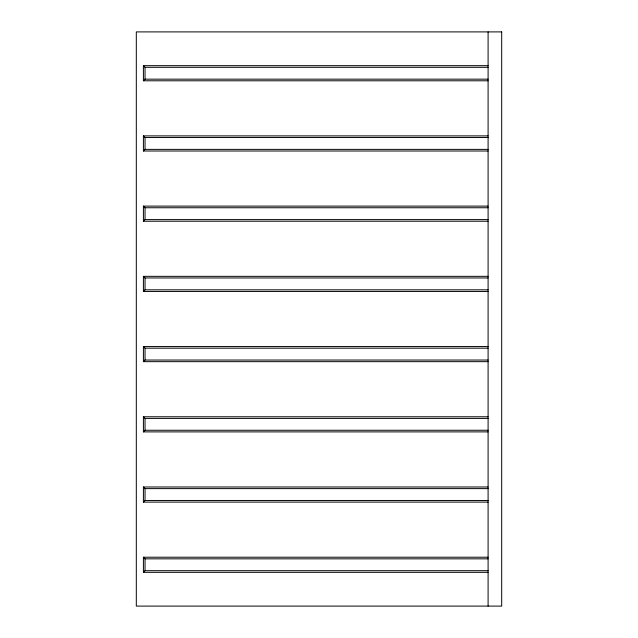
<?xml version="1.0" encoding="UTF-8"?>
<svg xmlns="http://www.w3.org/2000/svg" width="638" height="638" viewBox="0 0 638 638"><rect width="100%" height="100%" fill="white"/><g stroke="black" fill="none" stroke-linecap="round" stroke-linejoin="round"><path stroke-width="0.96" d="M488.094 65.674L143.406 65.674L143.406 80.787L145.041 79.16L488.094 79.16M488.094 135.894L143.406 135.894L143.406 151.007L145.041 149.38L488.094 149.38M488.094 206.114L143.406 206.114L143.406 221.226L145.041 219.6L488.094 219.6M488.094 276.334L143.406 276.334L143.406 291.446L145.041 289.819L488.094 289.819M488.094 346.554L143.406 346.554L143.406 361.666L145.041 360.039L488.094 360.039M488.094 416.774L143.406 416.774L143.406 431.886L145.041 430.251L488.094 430.251M488.094 486.993L143.406 486.993L143.406 502.106L145.041 500.471L488.094 500.471M488.094 557.213L143.406 557.213L143.406 572.326L145.041 570.691L488.094 570.691M143.406 65.674L145.041 67.309L488.094 67.309M143.406 80.787L488.094 80.787M143.406 135.894L145.041 137.529L488.094 137.529M143.406 151.007L488.094 151.007M143.406 206.114L145.041 207.749L488.094 207.749M143.406 221.226L488.094 221.226M143.406 276.334L145.041 277.961L488.094 277.961M143.406 291.446L488.094 291.446M143.406 346.554L145.041 348.181L488.094 348.181M143.406 361.666L488.094 361.666M143.406 416.774L145.041 418.4L488.094 418.4M143.406 431.886L488.094 431.886M143.406 486.993L145.041 488.62L488.094 488.62M143.406 502.106L488.094 502.106M143.406 557.213L145.041 558.84L488.094 558.84M143.406 572.326L488.094 572.326M488.094 31.9L488.094 606.1M145.041 67.309L145.041 79.16M145.041 137.529L145.041 149.38M145.041 207.749L145.041 219.6M145.041 277.961L145.041 289.819M145.041 348.181L145.041 360.039M145.041 418.4L145.041 430.251M145.041 488.62L145.041 500.471M145.041 558.84L145.041 570.691M501.691 31.9L136.309 31.9L136.309 606.1L501.691 606.1L501.691 31.9"/></g></svg>
